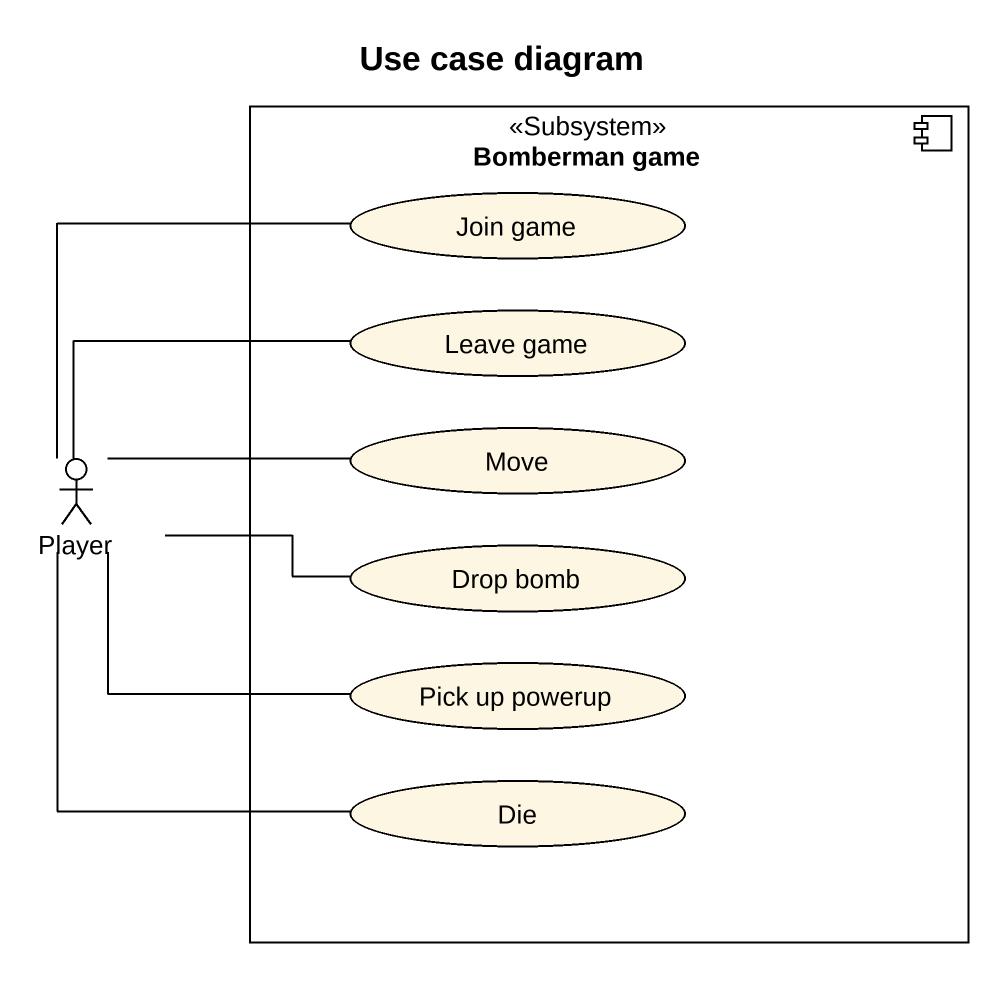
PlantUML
@startuml
title Use case diagram
component "Bomberman game" as Bomberman_game <<Subsystem>> {
  usecase "Join game" as Join_game
  usecase "Leave game" as Leave_game
  usecase Move
  usecase "Drop bomb" as Drop_bomb
  usecase "Pick up powerup" as Pick_up_powerup
  usecase Die
}
actor Player
Player -up- Join_game
Player -right- Leave_game
Player -right- Move
Player -right- Drop_bomb
Player -right- Pick_up_powerup
Player -- Die
@enduml
